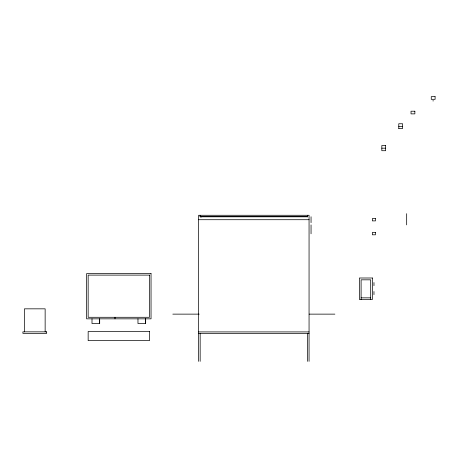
<?xml version="1.0" encoding="UTF-8"?>
<svg xmlns="http://www.w3.org/2000/svg" width="458" height="458" viewBox="0 0 458 458"><rect width="100%" height="100%" fill="white"/><g stroke="black" fill="none" stroke-linecap="round" stroke-linejoin="round"><path stroke-width="0.69" d="M432.816 100.863L433.554 100.863M398.763 126.425L402.599 126.425M398.763 128.521L402.599 128.532L402.599 123.757L398.763 123.757L398.798 128.532M381.823 148.18L385.659 148.18M200.112 216.405L307.581 216.405M307.524 216.811L200.163 216.811L201.697 216.857M198.629 219.714L309.058 219.714M361.104 297.849L370.688 297.849M172.809 314.136L199.224 314.136M309.179 314.136L334.884 314.136M99.667 323.543L99.667 318.837L99.678 323.543L91.995 323.543L92.012 318.837M198.629 331.918L309.058 331.918M198.629 333.395L309.058 333.395M406.67 213.686L406.67 224.884M373.968 282.529L373.968 285.666M373.968 291.517L373.968 294.643M370.688 299.469L370.688 279.827L361.104 279.827L361.104 299.469M311.051 216.76L311.051 222.662M311.051 224.941L311.051 233.792M309.058 361.351L309.058 215.277L198.629 215.277L198.629 361.351M307.581 215.277L307.581 216.88M307.524 333.447L307.524 361.351M200.163 333.447L200.163 361.351M200.112 215.277L200.112 216.88M145.667 318.837L145.667 323.543L137.967 323.543L137.967 318.837M145.633 318.837L145.633 323.543M115.004 317.291L115.004 318.837M45.142 331.844L45.142 308.835L24.434 308.835L24.434 331.844M435.1 96.649L431.264 96.649L431.264 99.329L435.1 99.329L435.1 96.649M414.862 111.214L411.026 111.214L411.026 113.876L414.862 113.876L414.862 111.214M385.659 145.518L381.823 145.518L381.823 150.711L385.659 150.711L385.659 145.518M375.434 218.529L372.365 218.529L372.365 220.882L375.434 220.888L375.434 218.535M375.434 232.446L372.365 232.446L372.365 234.799L375.434 234.805L375.434 232.452M151.043 273.592L86.625 273.592L86.625 318.837L151.043 318.837L151.043 273.592M149.508 275.109L88.159 275.109L88.159 317.291L149.508 317.291L149.508 275.109M372.434 278L359.393 278L359.393 299.469L372.434 299.469L372.434 278M149.508 331.483L88.159 331.483L88.159 340.637L149.508 340.637L149.508 331.483M46.67 331.844L22.9 331.844L22.9 333.372L46.67 333.372L46.67 331.844"/></g></svg>
